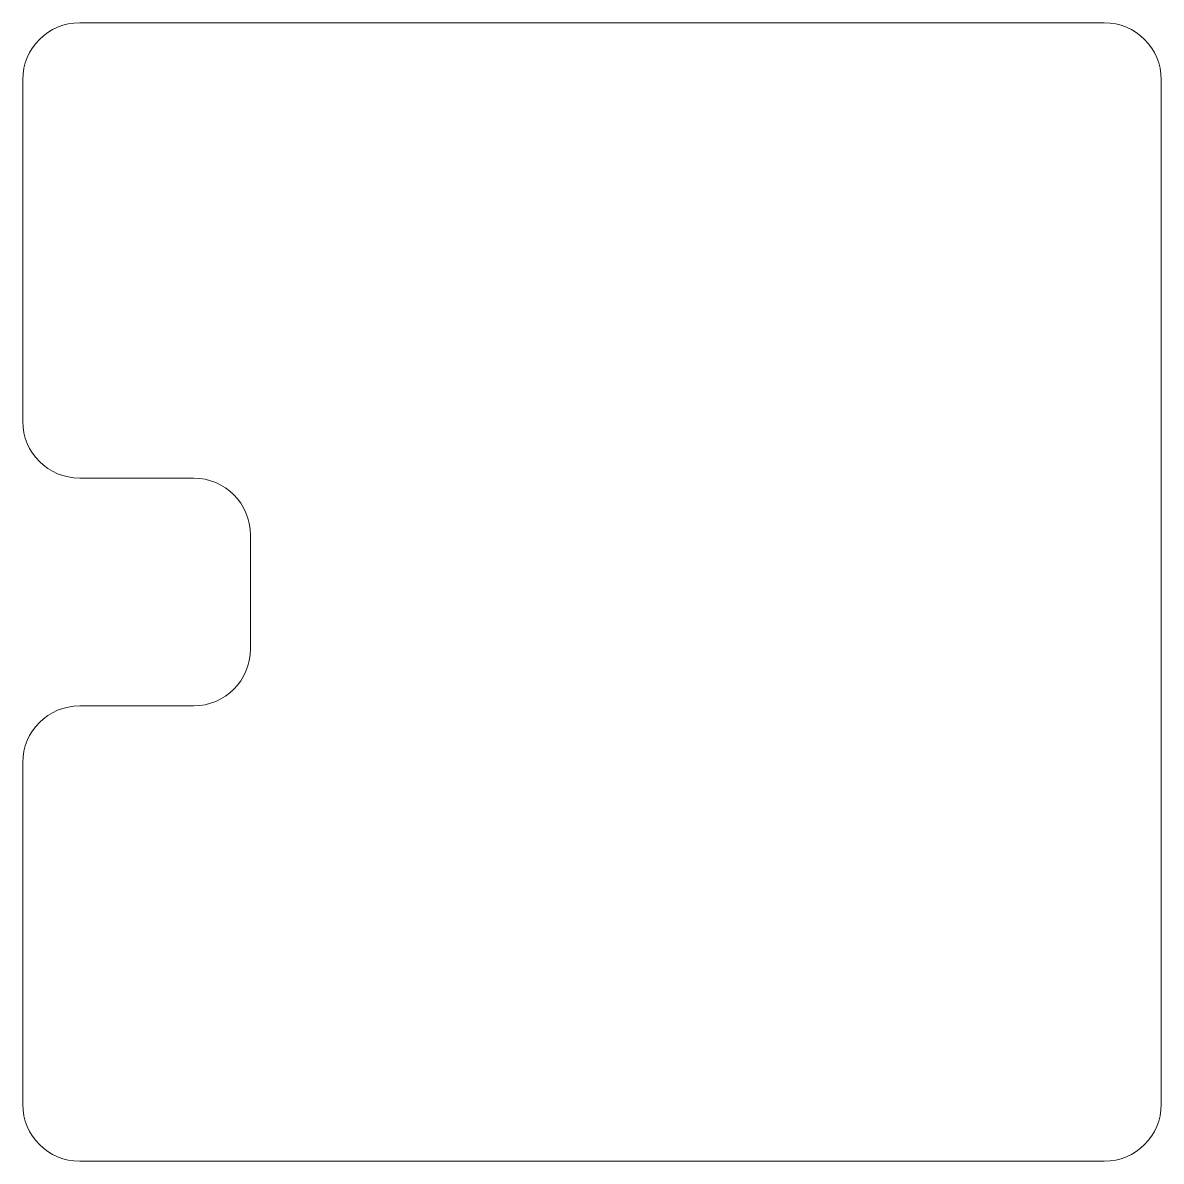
# Model space of a CAD drawing. Header units: inches. Extents: x 0 to 5, y 0 to 5.
import ezdxf

# ---------------------------------------------------------------- set-up
doc = ezdxf.new("R2010")
doc.units = ezdxf.units.IN
doc.layers.get('0').update_dxf_attribs({"linetype": 'CONTINUOUS', "lineweight": 0})

msp = doc.modelspace()

# ---------------------------------------------------------------- linework, layer by layer
for p, q in [((4.75, 5), (0.25, 5)), ((0, 4.75), (0, 3.25)), ((5, 0.25), (5, 4.75)), ((0.25, 3), (0.75, 3)), ((1, 2.75), (1, 2.25)), ((0.75, 2), (0.25, 2)), ((0, 1.75), (0, 0.25)), ((0.25, 0), (4.75, 0))]:
    msp.add_line(p, q)
for centre, start, end in [((0.25, 4.75), 90, 180), ((4.75, 4.75), 0, 90), ((0.25, 3.25), 180, 270), ((0.75, 2.75), 0, 90), ((0.75, 2.25), 270, 0), ((0.25, 1.75), 90, 180), ((0.25, 0.25), 180, 270), ((4.75, 0.25), 270, 0)]:
    msp.add_arc(centre, 0.25, start, end)

doc.saveas('drawing.dxf')
